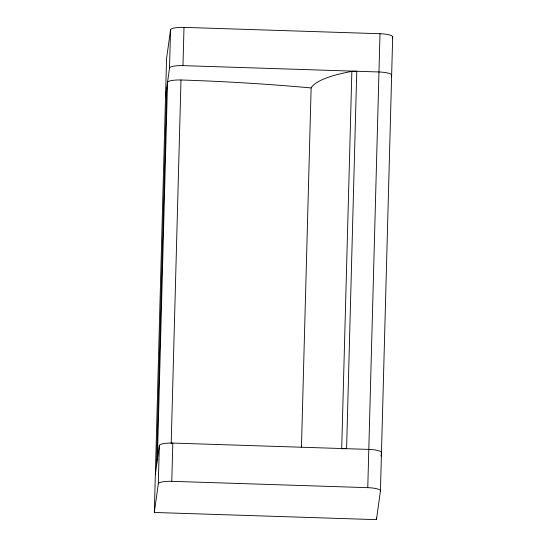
<?xml version="1.0" encoding="UTF-8"?>
<svg xmlns="http://www.w3.org/2000/svg" width="547" height="547" viewBox="0 0 547 547"><rect width="100%" height="100%" fill="white"/><g stroke="black" fill="none" stroke-linecap="round" stroke-linejoin="round"><path stroke-width="0.82" d="M154.329 512.464L166.561 58.522L170.541 29.825A13.08 2.879 1.5 0 1 184.004 27.377L380.001 33.723A13.08 2.879 1.5 0 1 392.671 37.011L380.438 490.953L376.459 519.65L154.329 512.464L158.315 483.767L159.341 445.511A13.08 2.879 1.5 0 1 172.811 443.07L368.801 449.408A13.08 2.879 1.5 0 1 381.471 452.697L381.006 456.048M156.558 465.6L166.726 88.17M165.529 96.778L169.508 68.081L170.541 29.825M171.184 443.754L180.989 79.985A511.459 112.648 1.5 0 1 311.134 87.937A131.984 29.073 1.5 0 1 351.865 71.39A9.586 2.113 1.5 0 1 356.76 71.254L346.586 448.69A9.586 2.113 1.5 0 0 341.697 448.82L351.865 71.39M158.315 483.767A13.08 2.879 1.5 0 1 171.779 481.319L172.811 443.07M169.508 68.081A13.08 2.879 1.5 0 1 182.978 65.633L184.004 27.377M301.445 447.439L311.134 87.937M380.438 490.953A13.08 2.879 1.5 0 0 367.769 487.664L380.001 33.723M376.459 519.65L376.5 517.947M155.362 474.208L159.341 445.511M392.438 38.7L392.671 37.011M391.406 76.942L391.638 75.267A13.08 2.879 1.5 0 0 378.968 71.972L182.978 65.633M171.779 481.319L367.769 487.664M180.989 79.985A13.08 2.879 1.5 0 0 167.519 82.426L157.351 459.863A13.08 2.879 1.5 0 1 157.898 459.131"/></g></svg>
